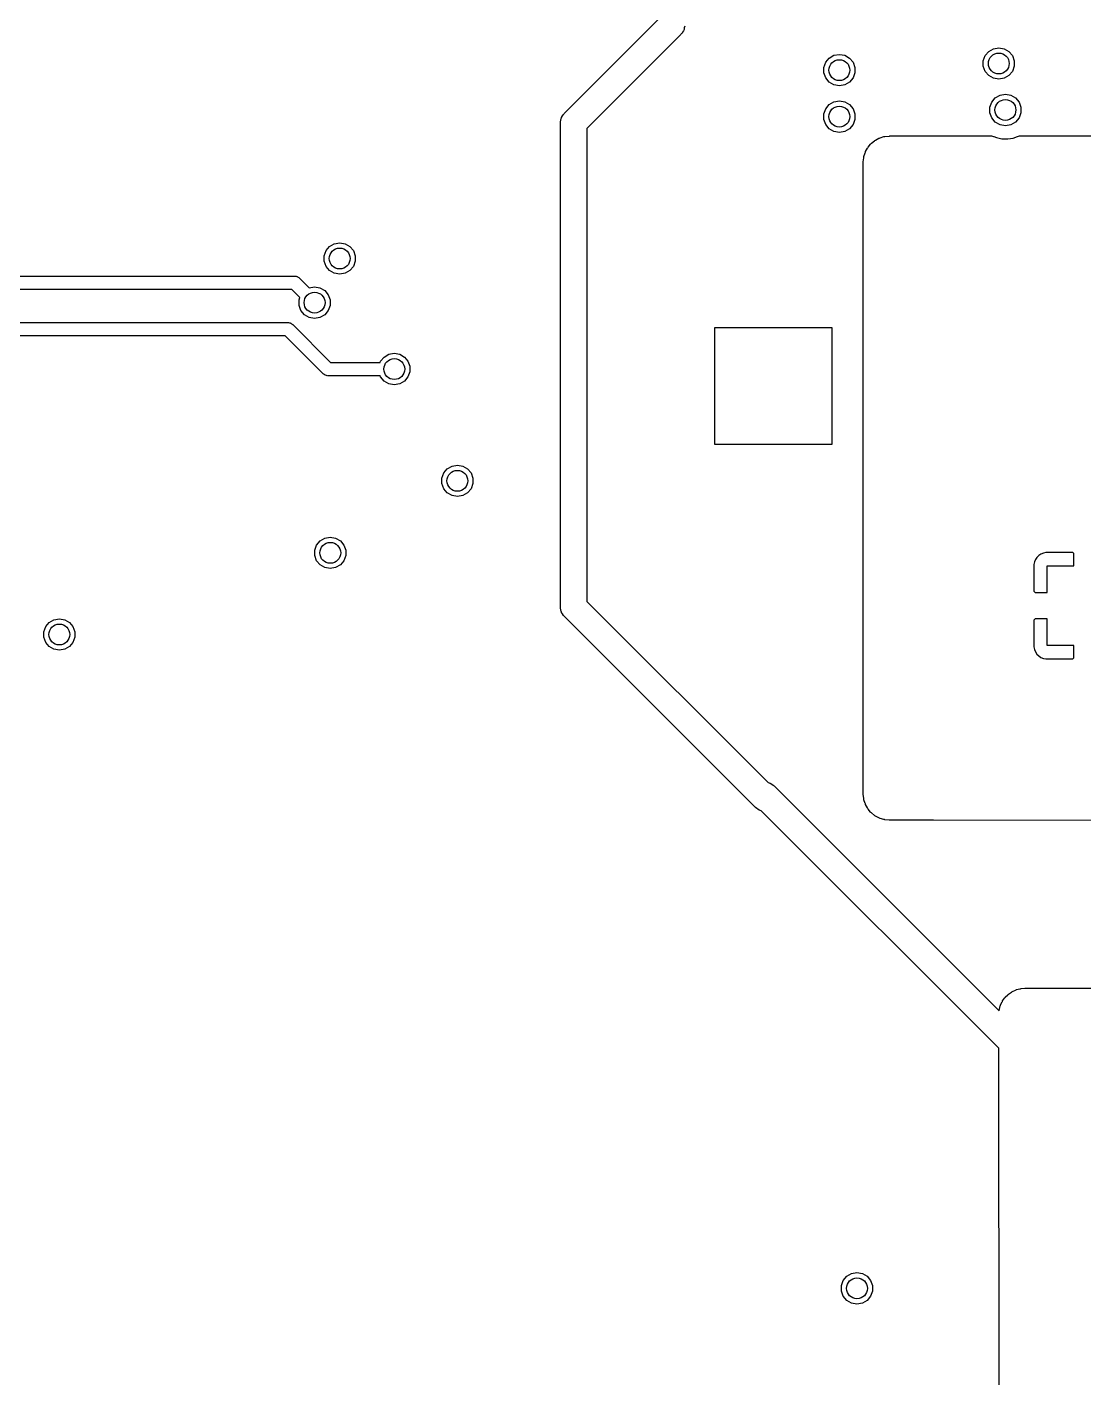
# Model space of a CAD drawing. Extents: x 10 to 287, y -200 to -10.
# Drawn here: x 120.23 to 140.44, y -81.26 to -55.44 of the extents above; entities that cross this region are included whole.
import ezdxf

# ---------------------------------------------------------------- set-up
doc = ezdxf.new("R2010")
doc.units = 0
doc.header["$MEASUREMENT"] = 0
doc.layers.add('BLACK', color=7, linetype='CONTINUOUS')

msp = doc.modelspace()

# ---------------------------------------------------------------- linework, layer by layer
at = {"layer": 'Black'}
for p, q in [((130.503, -57.0923), (132.301, -55.2947)), ((132.785, -55.5073), (132.766, -55.5345)), ((132.788, -55.4965), (132.785, -55.5073)), ((132.794, -55.4868), (132.788, -55.4965)), ((132.799, -55.4541), (132.794, -55.4868)), ((132.808, -55.4221), (132.799, -55.4541)), ((132.735, -55.5795), (130.937, -57.3771)), ((132.741, -55.5704), (132.735, -55.5795)), ((132.75, -55.5632), (132.741, -55.5704)), ((132.766, -55.5345), (132.75, -55.5632)), ((135.502, -56.1106), (135.57, -56.0305)), ((135.57, -56.0305), (135.66, -55.9783)), ((135.66, -55.9783), (135.763, -55.9601)), ((135.763, -55.9601), (135.866, -55.9783)), ((135.866, -55.9783), (135.956, -56.0305)), ((135.956, -56.0305), (136.024, -56.1106)), ((138.515, -56.0818), (138.55, -55.9836)), ((138.55, -55.9836), (138.618, -55.9035)), ((138.618, -55.9035), (138.708, -55.8513)), ((138.708, -55.8513), (138.811, -55.8331)), ((138.811, -55.8331), (138.914, -55.8513)), ((138.914, -55.8513), (139.004, -55.9035)), ((139.004, -55.9035), (139.072, -55.9836)), ((139.072, -55.9836), (139.107, -56.0818)), ((135.467, -56.2088), (135.502, -56.1106)), ((135.467, -56.3132), (135.467, -56.2088)), ((136.024, -56.1106), (136.059, -56.2088)), ((136.059, -56.2088), (136.059, -56.3132)), ((138.515, -56.1862), (138.515, -56.0818)), ((138.55, -56.2844), (138.515, -56.1862)), ((138.618, -56.3645), (138.55, -56.2844)), ((139.072, -56.2844), (139.004, -56.3645)), ((139.107, -56.1862), (139.072, -56.2844)), ((139.107, -56.0818), (139.107, -56.1862)), ((135.502, -56.4114), (135.467, -56.3132)), ((135.57, -56.4915), (135.502, -56.4114)), ((135.66, -56.5437), (135.57, -56.4915)), ((135.763, -56.5619), (135.66, -56.5437)), ((135.866, -56.5437), (135.763, -56.5619)), ((135.956, -56.4915), (135.866, -56.5437)), ((136.024, -56.4114), (135.956, -56.4915)), ((136.059, -56.3132), (136.024, -56.4114)), ((138.708, -56.4167), (138.618, -56.3645)), ((138.811, -56.4349), (138.708, -56.4167)), ((138.914, -56.4167), (138.811, -56.4349)), ((139.004, -56.3645), (138.914, -56.4167)), ((138.677, -56.8726), (138.745, -56.7925)), ((138.745, -56.7925), (138.835, -56.7403)), ((138.835, -56.7403), (138.938, -56.7221)), ((138.938, -56.7221), (139.041, -56.7403)), ((139.041, -56.7403), (139.131, -56.7925)), ((139.131, -56.7925), (139.199, -56.8726)), ((135.467, -57.0978), (135.502, -56.9996)), ((135.502, -56.9996), (135.57, -56.9195)), ((135.57, -56.9195), (135.66, -56.8673)), ((135.66, -56.8673), (135.763, -56.8491)), ((135.763, -56.8491), (135.866, -56.8673)), ((135.866, -56.8673), (135.956, -56.9195)), ((135.956, -56.9195), (136.024, -56.9996)), ((136.024, -56.9996), (136.059, -57.0978)), ((138.642, -56.9708), (138.677, -56.8726)), ((138.642, -57.0752), (138.642, -56.9708)), ((138.677, -57.1734), (138.642, -57.0752)), ((139.199, -56.8726), (139.234, -56.9708)), ((139.234, -57.0752), (139.199, -57.1734)), ((139.234, -56.9708), (139.234, -57.0752)), ((130.429, -57.2719), (130.431, -57.2609)), ((130.429, -60.45), (130.429, -57.2719)), ((130.43, -57.2498), (130.439, -57.2177)), ((130.431, -57.2609), (130.43, -57.2498)), ((130.439, -57.2177), (130.444, -57.185)), ((130.444, -57.185), (130.45, -57.1754)), ((130.45, -57.1754), (130.453, -57.1646)), ((130.453, -57.1646), (130.472, -57.1374)), ((130.472, -57.1374), (130.488, -57.1087)), ((130.488, -57.1087), (130.497, -57.1015)), ((130.497, -57.1015), (130.503, -57.0923)), ((135.467, -57.2022), (135.467, -57.0978)), ((135.502, -57.3004), (135.467, -57.2022)), ((135.57, -57.3805), (135.502, -57.3004)), ((136.024, -57.3004), (135.956, -57.3805)), ((136.059, -57.2022), (136.024, -57.3004)), ((136.059, -57.0978), (136.059, -57.2022)), ((138.745, -57.2535), (138.677, -57.1734)), ((138.835, -57.3057), (138.745, -57.2535)), ((138.938, -57.3239), (138.835, -57.3057)), ((139.041, -57.3057), (138.938, -57.3239)), ((139.131, -57.2535), (139.041, -57.3057)), ((139.199, -57.1734), (139.131, -57.2535)), ((130.937, -57.3771), (130.937, -60.45)), ((135.66, -57.4327), (135.57, -57.3805)), ((135.763, -57.4509), (135.66, -57.4327)), ((135.866, -57.4327), (135.763, -57.4509)), ((135.956, -57.3805), (135.866, -57.4327)), ((136.453, -57.5984), (136.518, -57.564)), ((136.518, -57.564), (136.53, -57.5601)), ((136.53, -57.5601), (136.541, -57.5545)), ((136.541, -57.5545), (136.611, -57.5332)), ((136.611, -57.5332), (136.623, -57.5318)), ((136.623, -57.5318), (136.635, -57.5284)), ((136.635, -57.5284), (136.714, -57.5206)), ((136.714, -57.5206), (136.72, -57.5211)), ((136.72, -57.5211), (136.727, -57.52)), ((136.727, -57.52), (138.666, -57.52)), ((138.666, -57.52), (138.67, -57.5207)), ((138.67, -57.5207), (138.674, -57.5202)), ((138.674, -57.5202), (138.691, -57.5245)), ((138.691, -57.5245), (138.709, -57.5277)), ((138.709, -57.5277), (138.713, -57.5297)), ((138.713, -57.5297), (138.717, -57.5306)), ((138.717, -57.5306), (138.766, -57.5522)), ((138.766, -57.5522), (138.872, -57.5755)), ((138.872, -57.5755), (138.981, -57.5778)), ((138.981, -57.5778), (139.088, -57.5589)), ((139.088, -57.5589), (139.166, -57.5286)), ((139.166, -57.5286), (139.167, -57.5283)), ((139.167, -57.5283), (139.168, -57.5277)), ((139.168, -57.5277), (139.189, -57.5241)), ((139.189, -57.5241), (139.209, -57.52)), ((139.209, -57.52), (139.21, -57.5202)), ((139.21, -57.5202), (139.212, -57.52)), ((139.212, -57.52), (149.583, -57.52)), ((136.233, -57.9108), (136.254, -57.8409)), ((136.254, -57.8409), (136.26, -57.8297)), ((136.26, -57.8297), (136.264, -57.8179)), ((136.264, -57.8179), (136.298, -57.7534)), ((136.298, -57.7534), (136.306, -57.7436)), ((136.306, -57.7436), (136.312, -57.7327)), ((136.312, -57.7327), (136.359, -57.6762)), ((136.359, -57.6762), (136.368, -57.6681)), ((136.368, -57.6681), (136.376, -57.6586)), ((136.376, -57.6586), (136.433, -57.6123)), ((136.433, -57.6123), (136.444, -57.6061)), ((136.444, -57.6061), (136.453, -57.5984)), ((136.22, -58.0266), (136.221, -58.0204)), ((136.22, -64.5272), (136.22, -58.0266)), ((136.221, -58.0142), (136.228, -57.9352)), ((136.221, -58.0204), (136.221, -58.0142)), ((136.228, -57.9352), (136.232, -57.9232)), ((136.232, -57.9232), (136.233, -57.9108)), ((125.95, -59.7123), (126.017, -59.6322)), ((126.017, -59.6322), (126.107, -59.58)), ((126.107, -59.58), (126.21, -59.5619)), ((126.21, -59.5619), (126.313, -59.58)), ((126.313, -59.58), (126.403, -59.6322)), ((126.403, -59.6322), (126.471, -59.7123)), ((125.914, -59.8105), (125.95, -59.7123)), ((125.914, -59.915), (125.914, -59.8105)), ((125.95, -60.0132), (125.914, -59.915)), ((126.471, -59.7123), (126.506, -59.8105)), ((126.506, -59.915), (126.471, -60.0132)), ((126.506, -59.8105), (126.506, -59.915)), ((126.017, -60.0932), (125.95, -60.0132)), ((126.107, -60.1454), (126.017, -60.0932)), ((126.21, -60.1636), (126.107, -60.1454)), ((126.313, -60.1454), (126.21, -60.1636)), ((126.403, -60.0932), (126.313, -60.1454)), ((126.471, -60.0132), (126.403, -60.0932)), ((109.124, -60.198), (125.349, -60.198)), ((125.349, -60.198), (125.355, -60.199)), ((125.355, -60.199), (125.36, -60.1985)), ((125.36, -60.1985), (125.376, -60.2028)), ((125.376, -60.2028), (125.392, -60.2057)), ((125.392, -60.2057), (125.397, -60.2085)), ((125.397, -60.2085), (125.403, -60.2099)), ((125.403, -60.2099), (125.416, -60.2194)), ((125.416, -60.2194), (125.431, -60.2277)), ((125.431, -60.2277), (125.434, -60.232)), ((125.434, -60.232), (125.439, -60.2352)), ((125.439, -60.2352), (125.627, -60.4234)), ((125.627, -60.4233), (125.73, -60.4051)), ((125.627, -60.4234), (125.627, -60.4233)), ((125.73, -60.4051), (125.833, -60.4233)), ((125.833, -60.4233), (125.923, -60.4755)), ((125.296, -60.452), (109.004, -60.452)), ((125.451, -60.6065), (125.296, -60.452)), ((125.434, -60.6538), (125.451, -60.6065)), ((125.434, -60.7582), (125.434, -60.6538)), ((125.923, -60.4755), (125.991, -60.5556)), ((125.991, -60.5556), (126.026, -60.6538)), ((126.026, -60.6538), (126.026, -60.7582)), ((130.429, -66.5226), (130.429, -60.45)), ((130.937, -60.45), (130.937, -66.4174)), ((125.469, -60.8564), (125.434, -60.7582)), ((125.537, -60.9365), (125.469, -60.8564)), ((125.627, -60.9887), (125.537, -60.9365)), ((125.923, -60.9365), (125.833, -60.9887)), ((125.991, -60.8564), (125.923, -60.9365)), ((126.026, -60.7582), (125.991, -60.8564)), ((108.257, -61.087), (125.222, -61.087)), ((125.222, -61.087), (125.228, -61.088)), ((125.228, -61.088), (125.233, -61.0875)), ((125.233, -61.0875), (125.249, -61.0918)), ((125.249, -61.0918), (125.265, -61.0947)), ((125.265, -61.0947), (125.27, -61.0975)), ((125.27, -61.0975), (125.276, -61.0989)), ((125.276, -61.0989), (125.289, -61.1084)), ((125.289, -61.1084), (125.304, -61.1167)), ((125.304, -61.1167), (125.307, -61.121)), ((125.307, -61.121), (125.312, -61.1242)), ((125.312, -61.1242), (126.037, -61.849)), ((125.73, -61.0069), (125.627, -60.9887)), ((125.833, -60.9887), (125.73, -61.0069)), ((133.382, -63.4176), (133.382, -61.1824)), ((133.382, -61.1824), (135.618, -61.1824)), ((135.618, -61.1824), (135.618, -63.4176)), ((125.169, -61.341), (108.204, -61.341)), ((125.894, -62.0658), (125.169, -61.341)), ((127.061, -61.7455), (127.151, -61.6933)), ((127.151, -61.6933), (127.254, -61.6751)), ((127.254, -61.6751), (127.357, -61.6933)), ((127.357, -61.6933), (127.447, -61.7455)), ((126.037, -61.849), (126.985, -61.849)), ((126.985, -61.849), (126.993, -61.8256)), ((126.993, -61.8256), (127.061, -61.7455)), ((127.447, -61.7455), (127.515, -61.8256)), ((127.515, -61.8256), (127.55, -61.9238)), ((127.55, -61.9238), (127.55, -62.0282)), ((125.899, -62.069), (125.894, -62.0658)), ((125.902, -62.0733), (125.899, -62.069)), ((125.917, -62.0816), (125.902, -62.0733)), ((125.93, -62.0911), (125.917, -62.0816)), ((125.936, -62.0925), (125.93, -62.0911)), ((125.941, -62.0953), (125.936, -62.0925)), ((125.957, -62.0982), (125.941, -62.0953)), ((125.973, -62.1025), (125.957, -62.0982)), ((125.978, -62.102), (125.973, -62.1025)), ((125.984, -62.103), (125.978, -62.102)), ((126.985, -62.103), (125.984, -62.103)), ((126.993, -62.1264), (126.985, -62.103)), ((127.061, -62.2065), (126.993, -62.1264)), ((127.151, -62.2587), (127.061, -62.2065)), ((127.447, -62.2065), (127.357, -62.2587)), ((127.515, -62.1264), (127.447, -62.2065)), ((127.55, -62.0282), (127.515, -62.1264)), ((127.254, -62.2769), (127.151, -62.2587)), ((127.357, -62.2587), (127.254, -62.2769)), ((135.618, -63.4176), (133.382, -63.4176)), ((128.164, -64.0599), (128.2, -63.9617)), ((128.2, -63.9617), (128.267, -63.8817)), ((128.267, -63.8817), (128.358, -63.8294)), ((128.358, -63.8294), (128.46, -63.8113)), ((128.46, -63.8113), (128.563, -63.8294)), ((128.563, -63.8294), (128.654, -63.8817)), ((128.654, -63.8817), (128.721, -63.9617)), ((128.721, -63.9617), (128.757, -64.0599)), ((128.164, -64.1644), (128.164, -64.0599)), ((128.2, -64.2626), (128.164, -64.1644)), ((128.267, -64.3426), (128.2, -64.2626)), ((128.721, -64.2626), (128.654, -64.3426)), ((128.757, -64.1644), (128.721, -64.2626)), ((128.757, -64.0599), (128.757, -64.1644)), ((128.358, -64.3949), (128.267, -64.3426)), ((128.46, -64.413), (128.358, -64.3949)), ((128.563, -64.3949), (128.46, -64.413)), ((128.654, -64.3426), (128.563, -64.3949)), ((136.22, -65.7005), (136.22, -64.5272)), ((125.734, -65.4378), (125.769, -65.3396)), ((125.769, -65.3396), (125.837, -65.2595)), ((125.837, -65.2595), (125.927, -65.2073)), ((125.927, -65.2073), (126.03, -65.1891)), ((126.03, -65.1891), (126.133, -65.2073)), ((126.133, -65.2073), (126.223, -65.2595)), ((126.223, -65.2595), (126.291, -65.3396)), ((126.291, -65.3396), (126.326, -65.4378)), ((125.734, -65.5422), (125.734, -65.4378)), ((125.769, -65.6404), (125.734, -65.5422)), ((126.326, -65.5422), (126.291, -65.6404)), ((126.326, -65.4378), (126.326, -65.5422)), ((139.541, -65.5761), (139.513, -65.6177)), ((139.576, -65.5407), (139.541, -65.5761)), ((139.618, -65.5129), (139.576, -65.5407)), ((139.664, -65.4938), (139.618, -65.5129)), ((139.713, -65.484), (139.664, -65.4938)), ((140.225, -65.484), (139.713, -65.484)), ((140.246, -65.5049), (140.225, -65.484)), ((140.246, -65.738), (140.246, -65.5049)), ((125.837, -65.7205), (125.769, -65.6404)), ((125.927, -65.7727), (125.837, -65.7205)), ((126.03, -65.7909), (125.927, -65.7727)), ((126.133, -65.7727), (126.03, -65.7909)), ((126.223, -65.7205), (126.133, -65.7727)), ((126.291, -65.6404), (126.223, -65.7205)), ((136.22, -66.5961), (136.22, -65.7005)), ((139.494, -65.6639), (139.484, -65.713)), ((139.484, -65.713), (139.484, -66.2251)), ((139.513, -65.6177), (139.494, -65.6639)), ((139.738, -66.246), (139.738, -65.738)), ((139.738, -65.738), (140.246, -65.738)), ((139.484, -66.2251), (139.505, -66.246)), ((139.505, -66.246), (139.738, -66.246)), ((130.431, -66.5336), (130.429, -66.5226)), ((130.43, -66.5447), (130.431, -66.5336)), ((130.439, -66.5768), (130.43, -66.5447)), ((130.444, -66.6095), (130.439, -66.5768)), ((130.45, -66.6192), (130.444, -66.6095)), ((130.453, -66.6299), (130.45, -66.6192)), ((130.472, -66.6571), (130.453, -66.6299)), ((130.937, -66.4174), (134.402, -69.8827)), ((136.22, -66.7223), (136.22, -66.5961)), ((120.589, -66.8996), (120.657, -66.8195)), ((120.657, -66.8195), (120.747, -66.7673)), ((120.747, -66.7673), (120.85, -66.7491)), ((120.85, -66.7491), (120.953, -66.7673)), ((120.953, -66.7673), (121.043, -66.8195)), ((121.043, -66.8195), (121.111, -66.8996)), ((130.488, -66.6859), (130.472, -66.6571)), ((130.497, -66.6931), (130.488, -66.6859)), ((130.503, -66.7022), (130.497, -66.6931)), ((134.106, -70.3044), (130.503, -66.7022)), ((136.22, -70.0934), (136.22, -66.7223)), ((139.505, -66.754), (139.484, -66.7749)), ((139.484, -66.7749), (139.484, -67.287)), ((139.738, -66.754), (139.505, -66.754)), ((139.738, -67.262), (139.738, -66.754)), ((120.554, -66.9978), (120.589, -66.8996)), ((120.554, -67.1022), (120.554, -66.9978)), ((120.589, -67.2004), (120.554, -67.1022)), ((121.111, -66.8996), (121.146, -66.9978)), ((121.146, -67.1022), (121.111, -67.2004)), ((121.146, -66.9978), (121.146, -67.1022)), ((120.657, -67.2805), (120.589, -67.2004)), ((120.747, -67.3327), (120.657, -67.2805)), ((120.85, -67.3509), (120.747, -67.3327)), ((120.953, -67.3327), (120.85, -67.3509)), ((121.043, -67.2805), (120.953, -67.3327)), ((121.111, -67.2004), (121.043, -67.2805)), ((139.484, -67.287), (139.494, -67.3361)), ((139.494, -67.3361), (139.513, -67.3823)), ((139.513, -67.3823), (139.541, -67.4239)), ((140.246, -67.262), (139.738, -67.262)), ((140.246, -67.4951), (140.246, -67.262)), ((139.541, -67.4239), (139.576, -67.4593)), ((139.576, -67.4593), (139.618, -67.4871)), ((139.618, -67.4871), (139.664, -67.5062)), ((139.664, -67.5062), (139.713, -67.516)), ((139.713, -67.516), (140.225, -67.516)), ((140.225, -67.516), (140.246, -67.4951)), ((134.402, -69.8827), (134.422, -69.8861)), ((134.422, -69.8861), (134.431, -69.8917)), ((134.431, -69.8917), (134.442, -69.8946)), ((134.442, -69.8946), (134.469, -69.9136)), ((134.469, -69.9136), (134.498, -69.9302)), ((134.498, -69.9302), (134.505, -69.9388)), ((134.505, -69.9388), (134.514, -69.9452)), ((134.514, -69.9452), (138.817, -74.2478)), ((136.221, -70.0996), (136.22, -70.0934)), ((136.221, -70.1058), (136.221, -70.0996)), ((136.228, -70.1848), (136.221, -70.1058)), ((136.232, -70.1968), (136.228, -70.1848)), ((136.233, -70.2092), (136.232, -70.1968)), ((136.254, -70.2791), (136.233, -70.2092)), ((134.161, -70.3598), (134.106, -70.3044)), ((134.233, -70.4104), (134.161, -70.3598)), ((134.271, -70.4206), (134.233, -70.4104)), ((138.812, -74.9611), (134.271, -70.4206)), ((136.26, -70.2903), (136.254, -70.2791)), ((136.264, -70.3021), (136.26, -70.2903)), ((136.298, -70.3666), (136.264, -70.3021)), ((136.306, -70.3764), (136.298, -70.3666)), ((136.312, -70.3873), (136.306, -70.3764)), ((136.359, -70.4438), (136.312, -70.3873)), ((136.368, -70.4519), (136.359, -70.4438)), ((136.376, -70.4614), (136.368, -70.4519)), ((136.433, -70.5077), (136.376, -70.4614)), ((136.444, -70.5139), (136.433, -70.5077)), ((136.453, -70.5216), (136.444, -70.5139)), ((136.518, -70.556), (136.453, -70.5216)), ((136.53, -70.5599), (136.518, -70.556)), ((136.541, -70.5655), (136.53, -70.5599)), ((136.611, -70.5868), (136.541, -70.5655)), ((136.623, -70.5882), (136.611, -70.5868)), ((136.635, -70.5916), (136.623, -70.5882)), ((136.714, -70.5994), (136.635, -70.5916)), ((136.72, -70.5989), (136.714, -70.5994)), ((136.727, -70.6), (136.72, -70.5989)), ((137.56, -70.6), (136.727, -70.6)), ((146.964, -70.6095), (137.56, -70.6)), ((139.071, -73.8746), (139.13, -73.8471)), ((139.13, -73.8471), (139.141, -73.8442)), ((139.141, -73.8442), (139.151, -73.8395)), ((139.151, -73.8395), (139.214, -73.8226)), ((139.214, -73.8226), (139.225, -73.8217)), ((139.225, -73.8217), (139.236, -73.8188)), ((139.236, -73.8188), (139.306, -73.8126)), ((139.306, -73.8126), (139.312, -73.8131)), ((139.312, -73.8131), (139.317, -73.8121)), ((139.317, -73.8121), (140.75, -73.8112)), ((138.846, -74.1316), (138.874, -74.0727)), ((138.874, -74.0727), (138.88, -74.0636)), ((138.88, -74.0636), (138.885, -74.0535)), ((138.885, -74.0535), (138.922, -74.0002)), ((138.922, -74.0002), (138.93, -73.9923)), ((138.93, -73.9923), (138.936, -73.9832)), ((138.936, -73.9832), (138.982, -73.9372)), ((138.982, -73.9372), (138.991, -73.9309)), ((138.991, -73.9309), (138.999, -73.923)), ((138.999, -73.923), (139.052, -73.8857)), ((139.052, -73.8857), (139.062, -73.881)), ((139.062, -73.881), (139.071, -73.8746)), ((138.817, -74.2478), (138.818, -74.237)), ((138.818, -74.237), (138.821, -74.2263)), ((138.821, -74.2263), (138.822, -74.2152)), ((138.822, -74.2152), (138.839, -74.1524)), ((138.839, -74.1524), (138.843, -74.1423)), ((138.843, -74.1423), (138.846, -74.1316)), ((138.818, -82.0511), (138.812, -74.9611)), ((135.907, -79.3195), (135.997, -79.2673)), ((135.997, -79.2673), (136.1, -79.2491)), ((136.1, -79.2491), (136.203, -79.2673)), ((136.203, -79.2673), (136.293, -79.3195)), ((135.804, -79.4978), (135.839, -79.3996)), ((135.804, -79.6022), (135.804, -79.4978)), ((135.839, -79.3996), (135.907, -79.3195)), ((136.293, -79.3195), (136.361, -79.3996)), ((136.361, -79.3996), (136.396, -79.4978)), ((136.396, -79.4978), (136.396, -79.6022)), ((135.839, -79.7004), (135.804, -79.6022)), ((135.907, -79.7805), (135.839, -79.7004)), ((135.997, -79.8327), (135.907, -79.7805)), ((136.293, -79.7805), (136.203, -79.8327)), ((136.361, -79.7004), (136.293, -79.7805)), ((136.396, -79.6022), (136.361, -79.7004)), ((136.1, -79.8509), (135.997, -79.8327)), ((136.203, -79.8327), (136.1, -79.8509))]:
    msp.add_line(p, q, dxfattribs=at)
for centre in [(138.811, -56.134), (135.763, -56.261), (135.763, -57.15), (138.938, -57.023), (126.21, -59.8627), (125.73, -60.706), (127.254, -61.976), (128.46, -64.1121), (126.03, -65.49), (120.85, -67.05), (136.1, -79.55)]:
    msp.add_circle(centre, 0.1994, dxfattribs=at)

doc.saveas('drawing.dxf')
